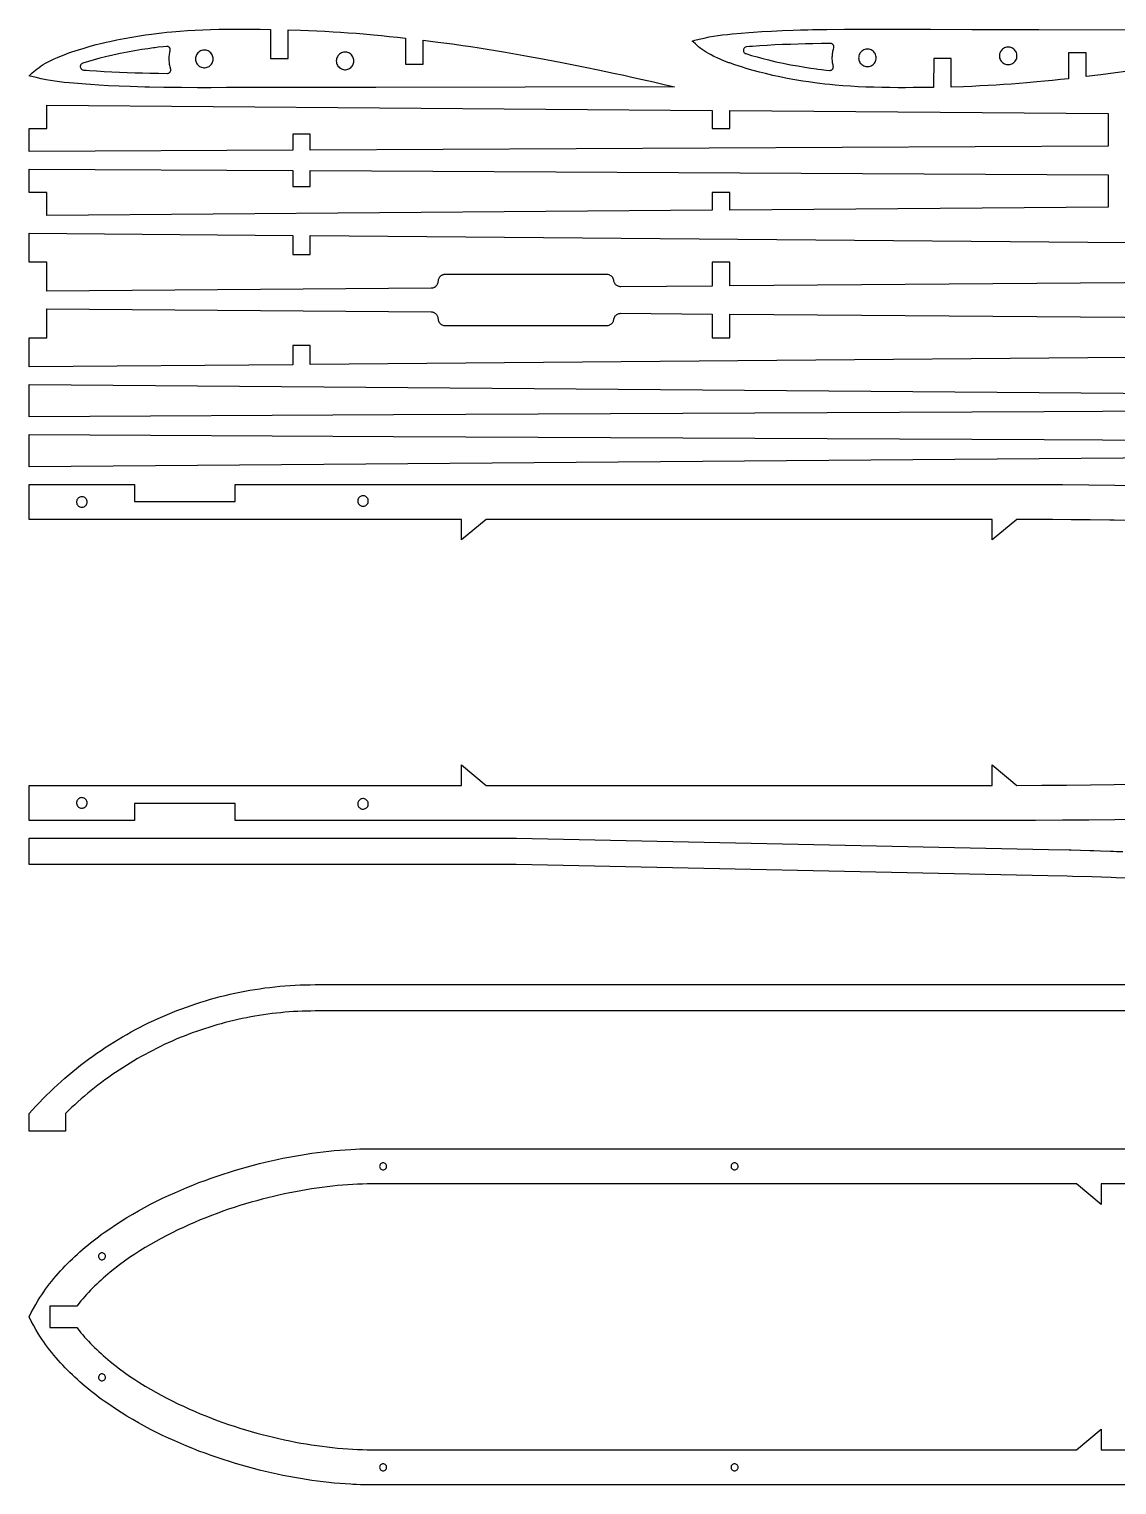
# Model space of a CAD drawing. Header units: millimetres. Extents: x 20 to 588, y 20 to 434.
# Drawn here: x 20 to 329.5, y 20 to 434.3 of the extents above; entities that cross this region are included whole.
import ezdxf

# ---------------------------------------------------------------- set-up
doc = ezdxf.new("R2010")
doc.units = ezdxf.units.MM
doc.layers.add('CUT', color=7, linetype='Continuous')

msp = doc.modelspace()

# ---------------------------------------------------------------- linework, layer by layer
at = {"layer": 'CUT'}
for points in [[(197.63793, 419.265), (200.69369, 418.55814), (203.66319, 417.86003), (118.61694, 417.70749), (99.52272, 417.67812), (87.84481, 417.6569), (83.31597, 417.64585), (76.20224, 417.62545), (71.83321, 417.61503), (67.93693, 417.61365), (63.33598, 417.6341), (58.29528, 417.68721), (54.26081, 417.75792), (52.91429, 417.78868), (50.82725, 417.84411), (48.73247, 417.90981), (45.57434, 418.0304), (42.60661, 418.16975), (39.85034, 418.32544), (37.42264, 418.48554), (36.10528, 418.58213), (33.90327, 418.75891), (31.38076, 418.98222), (30.00309, 419.11517), (28.65382, 419.26271), (27.33338, 419.43107), (26.0422, 419.62651), (24.82349, 419.85083), (23.3916, 420.14838), (21.96293, 420.47189), (20.7539, 420.77413), (20.25074, 420.9191), (20, 421.00137), (20.27003, 421.25697), (20.90713, 421.83552), (21.37937, 422.24812), (21.83247, 422.63067), (22.31397, 423.01372), (22.84149, 423.40421), (23.43261, 423.80912), (24.0069, 424.17443), (24.652, 424.55621), (25.37617, 424.95422), (26.18772, 425.36825), (27.09492, 425.79809), (28.10608, 426.24352), (29.22946, 426.70431), (30.47336, 427.18025), (30.67247, 427.25356), (31.34599, 427.49667), (32.17509, 427.78609), (33.06903, 428.08677), (34.01147, 428.39185), (35.66575, 428.89845), (37.38868, 429.39235), (39.12327, 429.85943), (40.81252, 430.28557), (41.91079, 430.54729), (42.94548, 430.7838), (44.93698, 431.21291), (47.01685, 431.62605), (49.18341, 432.02039), (51.43498, 432.39306), (53.12635, 432.64912), (54.8609, 432.89119), (55.56422, 432.98341), (56.27415, 433.07284), (57.71548, 433.24311), (59.17631, 433.40033), (60.63454, 433.54214), (62.85064, 433.72938), (65.03471, 433.88228), (67.21763, 434.00587), (69.39065, 434.10193), (71.6406, 434.17622), (73.9347, 434.22901), (76.25958, 434.26254), (78.60188, 434.27903), (80.69162, 434.28151), (82.85741, 434.27443), (85.77092, 434.25234), (88.70362, 434.21496), (88.71049, 425.9474), (93.71049, 425.95155), (93.70371, 434.10866), (97.17052, 433.99906), (99.53219, 433.90622), (101.87409, 433.79929), (104.18644, 433.67895), (106.46771, 433.54544), (108.61094, 433.40668), (110.80799, 433.25159), (113.0138, 433.08358), (115.18333, 432.90605), (118.02788, 432.65474), (120.22161, 432.44723), (122.47455, 432.22232), (124.77361, 431.98129), (127.1057, 431.7254), (127.11183, 424.34717), (132.11183, 424.35133), (132.10619, 431.1391), (136.25631, 430.61397), (140.44803, 430.04909), (143.40986, 429.62802), (145.68319, 429.29256), (148.01232, 428.93834), (150.35102, 428.57254), (152.65304, 428.20234), (155.57366, 427.71804), (158.64273, 427.19246), (161.83273, 426.6286), (164.98882, 426.05406), (169.11112, 425.2793), (171.57793, 424.80312), (174.90596, 424.14637), (178.19165, 423.48276), (181.91694, 422.71264), (186.30019, 421.78375), (189.20463, 421.15478), (191.50538, 420.64859), (194.55535, 419.96651)], [(60.30959, 422.72901), (60.29658, 422.84504), (60.27067, 422.95893), (60.18293, 423.27447), (60.10557, 423.59271), (60.03868, 423.91332), (59.98232, 424.23594), (59.93655, 424.56024), (59.90143, 424.88586), (59.87699, 425.21246), (59.86325, 425.53969), (59.86024, 425.86718), (59.86796, 426.1946), (59.88639, 426.5216), (59.91552, 426.84781), (59.95532, 427.17289), (60.00575, 427.4965), (60.06674, 427.81828), (60.13838, 428.13786), (60.15922, 428.25545), (60.1659, 428.37469), (60.15832, 428.49387), (60.1366, 428.6113), (60.10103, 428.72531), (60.05214, 428.83427), (59.99062, 428.93662), (59.91733, 429.03092), (59.83334, 429.11581), (59.73982, 429.19009), (59.63812, 429.2527), (59.52969, 429.30275), (59.41607, 429.33951), (59.29887, 429.36248), (59.17978, 429.37132), (59.06041, 429.36655), (58.16423, 429.26836), (56.76395, 429.10294), (55.73429, 428.97192), (55.39093, 428.92646), (53.73435, 428.69547), (52.05676, 428.44168), (50.0131, 428.10435), (47.94992, 427.73137), (45.88095, 427.32326), (43.81995, 426.88056), (41.75837, 426.39901), (40.10357, 425.98272), (38.46639, 425.54283), (36.85073, 425.07919), (35.26066, 424.59107), (35.1018, 424.52517), (34.95658, 424.43302), (34.8293, 424.31734), (34.72374, 424.18156), (34.64301, 424.02969), (34.5895, 423.86624), (34.56479, 423.69603), (34.56963, 423.52411), (34.60386, 423.35556), (34.66647, 423.19538), (34.75561, 423.04829), (34.86863, 422.91865), (35.00221, 422.81031), (35.15237, 422.72646), (35.31469, 422.66959), (35.48435, 422.64143), (36.27286, 422.58057), (37.14703, 422.51555), (39.2107, 422.37492), (41.3437, 422.24763), (43.52397, 422.13356), (45.72948, 422.03256), (47.93817, 421.94451), (50.128, 421.86927), (52.27693, 421.80669), (54.36292, 421.75665), (56.81237, 421.71042), (59.29987, 421.67526), (59.41649, 421.68083), (59.53168, 421.69996), (59.64385, 421.73237), (59.75148, 421.77762), (59.8531, 421.83511), (59.94734, 421.90405), (60.0329, 421.9835), (60.10863, 422.07237), (60.17348, 422.16946), (60.22658, 422.27345), (60.26721, 422.38291), (60.29481, 422.49636), (60.309, 422.61225)], [(72.35998, 425.79532), (72.34027, 426.10866), (72.28144, 426.41705), (72.18443, 426.71564), (72.05075, 426.99971), (71.88253, 427.26479), (71.68241, 427.50669), (71.45354, 427.72161), (71.19955, 427.90614), (70.92443, 428.05739), (70.63253, 428.17297), (70.32844, 428.25104), (70.01696, 428.29039), (69.70301, 428.29039), (69.39153, 428.25104), (69.08744, 428.17297), (68.79554, 428.05739), (68.52042, 427.90614), (68.26642, 427.72161), (68.03756, 427.50669), (67.83744, 427.26479), (67.66922, 426.99971), (67.53554, 426.71564), (67.43853, 426.41705), (67.3797, 426.10866), (67.35998, 425.79532), (67.3797, 425.48199), (67.43853, 425.1736), (67.53554, 424.87501), (67.66922, 424.59094), (67.83744, 424.32586), (68.03756, 424.08396), (68.26642, 423.86904), (68.52042, 423.6845), (68.79554, 423.53326), (69.08744, 423.41768), (69.39153, 423.33961), (69.70301, 423.30026), (70.01696, 423.30026), (70.32844, 423.33961), (70.63253, 423.41768), (70.92443, 423.53326), (71.19955, 423.6845), (71.45354, 423.86904), (71.68241, 424.08396), (71.88253, 424.32586), (72.05075, 424.59094), (72.18443, 424.87501), (72.28144, 425.1736), (72.34027, 425.48199)], [(112.40601, 425.23332), (112.3863, 425.54666), (112.32747, 425.85505), (112.23045, 426.15364), (112.09678, 426.43771), (111.92855, 426.70279), (111.72843, 426.94469), (111.49957, 427.15961), (111.24558, 427.34414), (110.97046, 427.49539), (110.67855, 427.61097), (110.37446, 427.68904), (110.06299, 427.72839), (109.74903, 427.72839), (109.43756, 427.68904), (109.13347, 427.61097), (108.84156, 427.49539), (108.56644, 427.34414), (108.31245, 427.15961), (108.08359, 426.94469), (107.88347, 426.70279), (107.71524, 426.43771), (107.58157, 426.15364), (107.48455, 425.85505), (107.42572, 425.54666), (107.40601, 425.23332), (107.42572, 424.91999), (107.48455, 424.6116), (107.58157, 424.31301), (107.71524, 424.02894), (107.88347, 423.76386), (108.08359, 423.52196), (108.31245, 423.30704), (108.56644, 423.1225), (108.84156, 422.97126), (109.13347, 422.85568), (109.43756, 422.77761), (109.74903, 422.73826), (110.06299, 422.73826), (110.37446, 422.77761), (110.67855, 422.85568), (110.97046, 422.97126), (111.24558, 423.1225), (111.49957, 423.30704), (111.72843, 423.52196), (111.92855, 423.76386), (112.09678, 424.02894), (112.23045, 424.31301), (112.32747, 424.6116), (112.3863, 424.91999)], [(248.97219, 429.28291), (248.958, 429.3988), (248.9304, 429.51225), (248.88977, 429.62172), (248.83667, 429.7257), (248.77182, 429.82279), (248.69609, 429.91167), (248.61053, 429.99111), (248.51629, 430.06005), (248.41467, 430.11754), (248.30704, 430.1628), (248.19487, 430.19521), (248.07968, 430.21433), (247.96306, 430.2199), (245.47556, 430.18475), (243.02611, 430.13852), (240.94012, 430.08847), (238.79119, 430.0259), (236.60136, 429.95065), (234.39267, 429.8626), (232.18716, 429.76161), (230.00689, 429.64754), (227.87389, 429.52025), (225.81022, 429.37961), (224.93605, 429.31459), (224.14754, 429.25374), (223.97788, 429.22557), (223.81556, 429.1687), (223.6654, 429.08485), (223.53182, 428.97651), (223.4188, 428.84688), (223.32966, 428.69979), (223.26705, 428.5396), (223.23282, 428.37105), (223.22798, 428.19913), (223.25269, 428.02892), (223.3062, 427.86547), (223.38693, 427.7136), (223.49249, 427.57782), (223.61977, 427.46215), (223.76499, 427.36999), (223.92385, 427.30409), (225.51392, 426.81597), (227.12958, 426.35233), (228.76676, 425.91245), (230.42156, 425.49616), (232.48314, 425.0146), (234.54414, 424.5719), (236.61311, 424.16379), (238.67629, 423.79081), (240.71995, 423.45348), (242.39754, 423.19969), (244.05412, 422.9687), (244.39748, 422.92324), (245.42714, 422.79222), (246.82742, 422.6268), (247.7236, 422.52861), (247.84297, 422.52384), (247.96206, 422.53268), (248.07926, 422.55565), (248.19288, 422.59242), (248.30131, 422.64246), (248.40301, 422.70507), (248.49653, 422.77935), (248.58052, 422.86424), (248.65381, 422.95854), (248.71533, 423.06089), (248.76422, 423.16985), (248.79979, 423.28386), (248.82151, 423.40129), (248.82909, 423.52047), (248.82241, 423.63971), (248.80157, 423.7573), (248.72993, 424.07688), (248.66894, 424.39866), (248.61851, 424.72227), (248.57871, 425.04735), (248.54958, 425.37357), (248.53115, 425.70056), (248.52343, 426.02798), (248.52644, 426.35548), (248.54018, 426.6827), (248.56462, 427.0093), (248.59974, 427.33492), (248.64551, 427.65922), (248.70187, 427.98184), (248.76876, 428.30245), (248.84612, 428.62069), (248.93386, 428.93623), (248.95977, 429.05012), (248.97278, 429.16615)], [(261.02317, 426.09984), (261.00346, 426.41317), (260.94463, 426.72156), (260.84762, 427.02015), (260.71394, 427.30422), (260.54572, 427.5693), (260.3456, 427.81121), (260.11673, 428.02612), (259.86274, 428.21066), (259.58762, 428.36191), (259.29572, 428.47748), (258.99163, 428.55556), (258.68015, 428.59491), (258.3662, 428.59491), (258.05472, 428.55556), (257.75063, 428.47748), (257.45873, 428.36191), (257.18361, 428.21066), (256.92961, 428.02612), (256.70075, 427.81121), (256.50063, 427.5693), (256.33241, 427.30422), (256.19873, 427.02015), (256.10172, 426.72156), (256.04289, 426.41317), (256.02317, 426.09984), (256.04289, 425.78651), (256.10172, 425.47811), (256.19873, 425.17953), (256.33241, 424.89545), (256.50063, 424.63038), (256.70075, 424.38847), (256.92961, 424.17356), (257.18361, 423.98902), (257.45873, 423.83777), (257.75063, 423.7222), (258.05472, 423.64412), (258.3662, 423.60477), (258.68015, 423.60477), (258.99163, 423.64412), (259.29572, 423.7222), (259.58762, 423.83777), (259.86274, 423.98902), (260.11673, 424.17356), (260.3456, 424.38847), (260.54572, 424.63038), (260.71394, 424.89545), (260.84762, 425.17953), (260.94463, 425.47811), (261.00346, 425.78651)], [(301.0692, 426.66184), (301.04949, 426.97517), (300.99066, 427.28356), (300.89364, 427.58215), (300.75997, 427.86622), (300.59174, 428.1313), (300.39162, 428.37321), (300.16276, 428.58812), (299.90877, 428.77266), (299.63365, 428.92391), (299.34174, 429.03948), (299.03765, 429.11756), (298.72618, 429.15691), (298.41222, 429.15691), (298.10075, 429.11756), (297.79666, 429.03948), (297.50475, 428.92391), (297.22963, 428.77266), (296.97564, 428.58812), (296.74678, 428.37321), (296.54666, 428.1313), (296.37843, 427.86622), (296.24476, 427.58215), (296.14774, 427.28356), (296.08891, 426.97517), (296.0692, 426.66184), (296.08891, 426.34851), (296.14774, 426.04011), (296.24476, 425.74153), (296.37843, 425.45745), (296.54666, 425.19238), (296.74678, 424.95047), (296.97564, 424.73556), (297.22963, 424.55102), (297.50475, 424.39977), (297.79666, 424.2842), (298.10075, 424.20612), (298.41222, 424.16677), (298.72618, 424.16677), (299.03765, 424.20612), (299.34174, 424.2842), (299.63365, 424.39977), (299.90877, 424.55102), (300.16276, 424.73556), (300.39162, 424.95047), (300.59174, 425.19238), (300.75997, 425.45745), (300.89364, 425.74153), (300.99066, 426.04011), (301.04949, 426.34851)], [(100, 399.83844), (100, 404.3407), (95, 404.3407), (95, 399.81247), (20, 399.41874), (20, 406.036), (25, 406.036), (25, 412.61365), (214.35, 411.12013), (214.35, 406.036), (219.35, 406.036), (219.35, 411.08069), (326.99998, 410.23158), (326.99998, 401.0182)], [(326.99998, 392.81928), (326.99998, 383.6059), (219.35, 382.7568), (219.35, 387.80149), (214.35, 387.80149), (214.35, 382.71736), (25, 381.22383), (25, 387.80149), (20, 387.80149), (20, 394.41874), (95, 394.02501), (95, 389.49678), (100, 389.49678), (100, 393.99905)], [(463.00002, 329.6493), (463.00002, 326.17124), (391.89112, 325.82603), (308.85438, 325.41218), (123.62955, 324.46873), (20, 323.93015), (20, 333.14353)], [(20, 309.71677), (20, 318.93015), (123.62955, 318.39157), (308.85438, 317.44812), (391.89112, 317.03427), (463.00002, 316.68906), (463.00002, 313.211)], [(36.5, 299.71677), (36.48058, 299.95739), (36.4228, 300.19177), (36.32818, 300.41385), (36.19916, 300.61788), (36.03909, 300.79857), (35.8521, 300.95124), (35.64304, 301.07194), (35.41733, 301.15755), (35.18081, 301.20583), (34.9396, 301.21555), (34.69996, 301.18645), (34.46809, 301.11929), (34.25, 301.01581), (34.05133, 300.87868), (33.87723, 300.71145), (33.73221, 300.51847), (33.62003, 300.30472), (33.54359, 300.07574), (33.50486, 299.83747), (33.50486, 299.59607), (33.54359, 299.3578), (33.62003, 299.12882), (33.73221, 298.91507), (33.87723, 298.72208), (34.05133, 298.55486), (34.25, 298.41773), (34.46809, 298.31424), (34.69996, 298.24708), (34.9396, 298.21799), (35.18081, 298.22771), (35.41733, 298.27599), (35.64304, 298.36159), (35.8521, 298.48229), (36.03909, 298.63497), (36.19916, 298.81566), (36.32818, 299.01968), (36.4228, 299.24177), (36.48058, 299.47615)], [(116.49952, 299.99371), (116.4801, 300.23433), (116.42233, 300.46871), (116.3277, 300.6908), (116.19868, 300.89483), (116.03861, 301.07552), (115.85162, 301.22819), (115.64256, 301.34889), (115.41685, 301.43449), (115.18033, 301.48278), (114.93912, 301.4925), (114.69948, 301.4634), (114.46761, 301.39624), (114.24952, 301.29275), (114.05085, 301.15562), (113.87675, 300.9884), (113.73174, 300.79541), (113.61955, 300.58166), (113.54311, 300.35269), (113.50438, 300.11441), (113.50438, 299.87301), (113.54311, 299.63474), (113.61955, 299.40576), (113.73174, 299.19201), (113.87675, 298.99903), (114.05085, 298.8318), (114.24952, 298.69467), (114.46761, 298.59119), (114.69948, 298.52403), (114.93912, 298.49493), (115.18033, 298.50465), (115.41685, 298.55294), (115.64256, 298.63854), (115.85162, 298.75924), (116.03861, 298.91191), (116.19868, 299.0926), (116.3277, 299.29663), (116.42233, 299.51871), (116.4801, 299.7531)], [(36.5, 214.07232), (36.48058, 214.31294), (36.4228, 214.54732), (36.32818, 214.7694), (36.19916, 214.97343), (36.03909, 215.15412), (35.8521, 215.3068), (35.64304, 215.4275), (35.41733, 215.5131), (35.18081, 215.56138), (34.9396, 215.5711), (34.69996, 215.54201), (34.46809, 215.47484), (34.25, 215.37136), (34.05133, 215.23423), (33.87723, 215.067), (33.73221, 214.87402), (33.62003, 214.66027), (33.54359, 214.43129), (33.50486, 214.19302), (33.50486, 213.95162), (33.54359, 213.71335), (33.62003, 213.48437), (33.73221, 213.27062), (33.87723, 213.07764), (34.05133, 212.91041), (34.25, 212.77328), (34.46809, 212.6698), (34.69996, 212.60263), (34.9396, 212.57354), (35.18081, 212.58326), (35.41733, 212.63154), (35.64304, 212.71714), (35.8521, 212.83784), (36.03909, 212.99052), (36.19916, 213.17121), (36.32818, 213.37524), (36.4228, 213.59732), (36.48058, 213.8317)], [(116.49952, 213.79538), (116.4801, 214.03599), (116.42233, 214.27038), (116.3277, 214.49246), (116.19868, 214.69649), (116.03861, 214.87718), (115.85162, 215.02985), (115.64256, 215.15055), (115.41685, 215.23615), (115.18033, 215.28444), (114.93912, 215.29416), (114.69948, 215.26506), (114.46761, 215.1979), (114.24952, 215.09441), (114.05085, 214.95728), (113.87675, 214.79006), (113.73174, 214.59708), (113.61955, 214.38333), (113.54311, 214.15435), (113.50438, 213.91608), (113.50438, 213.67468), (113.54311, 213.4364), (113.61955, 213.20743), (113.73174, 212.99368), (113.87675, 212.80069), (114.05085, 212.63347), (114.24952, 212.49634), (114.46761, 212.39285), (114.69948, 212.32569), (114.93912, 212.29659), (115.18033, 212.30631), (115.41685, 212.3546), (115.64256, 212.4402), (115.85162, 212.5609), (116.03861, 212.71357), (116.19868, 212.89426), (116.3277, 213.09829), (116.42233, 213.32037), (116.4801, 213.55476)], [(121.72413, 110.64445), (121.70492, 110.83954), (121.64801, 111.02713), (121.5556, 111.20002), (121.43124, 111.35156), (121.2797, 111.47592), (121.10681, 111.56833), (120.91922, 111.62523), (120.72413, 111.64445), (120.52904, 111.62523), (120.34145, 111.56833), (120.16856, 111.47592), (120.01702, 111.35156), (119.89266, 111.20002), (119.80025, 111.02713), (119.74334, 110.83954), (119.72413, 110.64445), (119.74334, 110.44936), (119.80025, 110.26177), (119.89266, 110.08888), (120.01702, 109.93734), (120.16856, 109.81298), (120.34145, 109.72057), (120.52904, 109.66366), (120.72413, 109.64445), (120.91922, 109.66366), (121.10681, 109.72057), (121.2797, 109.81298), (121.43124, 109.93734), (121.5556, 110.08888), (121.64801, 110.26177), (121.70492, 110.44936)], [(221.72413, 110.64445), (221.70492, 110.83954), (221.64801, 111.02713), (221.5556, 111.20002), (221.43124, 111.35156), (221.2797, 111.47592), (221.10681, 111.56833), (220.91922, 111.62523), (220.72413, 111.64445), (220.52904, 111.62523), (220.34145, 111.56833), (220.16856, 111.47592), (220.01702, 111.35156), (219.89266, 111.20002), (219.80025, 111.02713), (219.74334, 110.83954), (219.72413, 110.64445), (219.74334, 110.44936), (219.80025, 110.26177), (219.89266, 110.08888), (220.01702, 109.93734), (220.16856, 109.81298), (220.34145, 109.72057), (220.52904, 109.66366), (220.72413, 109.64445), (220.91922, 109.66366), (221.10681, 109.72057), (221.2797, 109.81298), (221.43124, 109.93734), (221.5556, 110.08888), (221.64801, 110.26177), (221.70492, 110.44936)], [(41.72413, 85.05873), (41.70492, 85.25382), (41.64801, 85.44141), (41.5556, 85.6143), (41.43124, 85.76583), (41.2797, 85.8902), (41.10681, 85.98261), (40.91922, 86.03951), (40.72413, 86.05873), (40.52904, 86.03951), (40.34145, 85.98261), (40.16856, 85.8902), (40.01702, 85.76583), (39.89266, 85.6143), (39.80025, 85.44141), (39.74334, 85.25382), (39.72413, 85.05873), (39.74334, 84.86364), (39.80025, 84.67604), (39.89266, 84.50316), (40.01702, 84.35162), (40.16856, 84.22726), (40.34145, 84.13485), (40.52904, 84.07794), (40.72413, 84.05873), (40.91922, 84.07794), (41.10681, 84.13485), (41.2797, 84.22726), (41.43124, 84.35162), (41.5556, 84.50316), (41.64801, 84.67604), (41.70492, 84.86364)], [(41.72413, 50.58572), (41.70492, 50.78081), (41.64801, 50.96841), (41.5556, 51.14129), (41.43124, 51.29283), (41.2797, 51.41719), (41.10681, 51.5096), (40.91922, 51.56651), (40.72413, 51.58572), (40.52904, 51.56651), (40.34145, 51.5096), (40.16856, 51.41719), (40.01702, 51.29283), (39.89266, 51.14129), (39.80025, 50.96841), (39.74334, 50.78081), (39.72413, 50.58572), (39.74334, 50.39063), (39.80025, 50.20304), (39.89266, 50.03015), (40.01702, 49.87862), (40.16856, 49.75425), (40.34145, 49.66184), (40.52904, 49.60494), (40.72413, 49.58572), (40.91922, 49.60494), (41.10681, 49.66184), (41.2797, 49.75425), (41.43124, 49.87862), (41.5556, 50.03015), (41.64801, 50.20304), (41.70492, 50.39063)], [(121.72413, 25), (121.70492, 25.19509), (121.64801, 25.38268), (121.5556, 25.55557), (121.43124, 25.70711), (121.2797, 25.83147), (121.10681, 25.92388), (120.91922, 25.98079), (120.72413, 26), (120.52904, 25.98079), (120.34145, 25.92388), (120.16856, 25.83147), (120.01702, 25.70711), (119.89266, 25.55557), (119.80025, 25.38268), (119.74334, 25.19509), (119.72413, 25), (119.74334, 24.80491), (119.80025, 24.61732), (119.89266, 24.44443), (120.01702, 24.29289), (120.16856, 24.16853), (120.34145, 24.07612), (120.52904, 24.01921), (120.72413, 24), (120.91922, 24.01921), (121.10681, 24.07612), (121.2797, 24.16853), (121.43124, 24.29289), (121.5556, 24.44443), (121.64801, 24.61732), (121.70492, 24.80491)], [(221.72413, 25), (221.70492, 25.19509), (221.64801, 25.38268), (221.5556, 25.55557), (221.43124, 25.70711), (221.2797, 25.83147), (221.10681, 25.92388), (220.91922, 25.98079), (220.72413, 26), (220.52904, 25.98079), (220.34145, 25.92388), (220.16856, 25.83147), (220.01702, 25.70711), (219.89266, 25.55557), (219.80025, 25.38268), (219.74334, 25.19509), (219.72413, 25), (219.74334, 24.80491), (219.80025, 24.61732), (219.89266, 24.44443), (220.01702, 24.29289), (220.16856, 24.16853), (220.34145, 24.07612), (220.52904, 24.01921), (220.72413, 24), (220.91922, 24.01921), (221.10681, 24.07612), (221.2797, 24.16853), (221.43124, 24.29289), (221.5556, 24.44443), (221.64801, 24.61732), (221.70492, 24.80491)]]:
    msp.add_lwpolyline(points, close=True, dxfattribs=at)
for points in [[(332.07305, 422.26714), (329.11122, 421.84608), (324.9195, 421.28119), (320.76938, 420.75606), (320.77502, 427.54384), (315.77502, 427.54799), (315.76889, 420.16976), (313.4368, 419.91387), (311.13774, 419.67284), (308.8848, 419.44793), (306.69107, 419.24042), (303.84652, 418.98911), (301.67699, 418.81158), (299.47118, 418.64357), (297.27413, 418.48848), (295.1309, 418.34972), (292.84963, 418.21622), (290.53728, 418.09587), (288.19538, 417.98894), (285.83371, 417.8961), (282.3669, 417.78651), (282.37368, 425.94362), (277.37368, 425.94777), (277.36681, 417.6802), (274.43411, 417.64282), (271.5206, 417.62073), (269.35481, 417.61365), (267.26507, 417.61613), (264.92277, 417.63262), (262.59789, 417.66615), (260.30379, 417.71895), (258.05384, 417.79323), (255.88082, 417.88929), (253.6979, 418.01288), (251.51383, 418.16578), (249.29773, 418.35303), (247.8395, 418.49483), (246.37867, 418.65206), (244.93734, 418.82233), (244.22741, 418.91175), (243.52409, 419.00397), (241.78954, 419.24605), (240.09817, 419.5021), (237.8466, 419.87478), (235.68004, 420.26911), (233.60017, 420.68225), (231.60867, 421.11136), (230.57398, 421.34787), (229.47571, 421.6096), (227.78646, 422.03573), (226.05187, 422.50281), (224.32894, 422.99671), (222.67466, 423.50332), (221.73222, 423.8084), (220.83828, 424.10907), (220.00918, 424.3985), (219.33566, 424.6416), (219.13655, 424.71491), (217.89265, 425.19085), (216.76927, 425.65164), (215.75811, 426.09707), (214.85091, 426.52691), (214.03936, 426.94094), (213.31519, 427.33896), (212.67009, 427.72073), (212.0958, 428.08604), (211.50468, 428.49095), (210.97716, 428.88145), (210.49566, 429.26449), (210.04256, 429.64705), (209.57032, 430.05964), (208.93322, 430.6382), (208.66319, 430.89379), (208.91393, 430.97607), (209.41709, 431.12104), (210.62612, 431.42327), (212.05479, 431.74679), (213.48668, 432.04433), (214.70539, 432.26865), (215.99657, 432.46409), (217.31701, 432.63246), (218.66628, 432.78), (220.04395, 432.91294), (222.56646, 433.13625), (224.76847, 433.31304), (226.08583, 433.40962), (228.51353, 433.56972), (231.2698, 433.72542), (234.23753, 433.86477), (237.39566, 433.98535), (239.49044, 434.05106), (241.57748, 434.10649), (242.924, 434.13725), (246.95847, 434.20795), (251.99917, 434.26106), (256.60012, 434.28151), (260.4964, 434.28013), (264.86543, 434.26971), (271.97916, 434.24931), (276.508, 434.23826), (288.18591, 434.21705), (307.28013, 434.18767), (392.32638, 434.03514)], [(381.52224, 362.48377), (219.35, 361.20872), (219.35, 367.93393), (214.35, 367.93393), (214.35, 361.1695), (188.36977, 360.96576), (188.16317, 360.97534), (187.95881, 361.0067), (187.75867, 361.05895), (187.56477, 361.13116), (187.3791, 361.22243), (187.20366, 361.33185), (187.04046, 361.45849), (186.89149, 361.60146), (186.79024, 361.71876), (186.69851, 361.84383), (186.61673, 361.9758), (186.54527, 362.11377), (186.48455, 362.25684), (186.43496, 362.40414), (186.3969, 362.55476), (186.34483, 362.86007), (186.30708, 363.0099), (186.25792, 363.15645), (186.19774, 363.29884), (186.12693, 363.43619), (186.04588, 363.56763), (185.95499, 363.69228), (185.85465, 363.80927), (185.70701, 363.95201), (185.54522, 364.07867), (185.37126, 364.18834), (185.18707, 364.2801), (184.99464, 364.35305), (184.79592, 364.40628), (184.59288, 364.43888), (184.38747, 364.44995), (138.35302, 364.44995), (138.18735, 364.44289), (138.02275, 364.42195), (137.86035, 364.38751), (137.70129, 364.33993), (137.5467, 364.27958), (137.39771, 364.20684), (137.25547, 364.12208), (137.12111, 364.02566), (136.95592, 363.87987), (136.80801, 363.71638), (136.67863, 363.53756), (136.56903, 363.34577), (136.48047, 363.14337), (136.4142, 362.93271), (136.37147, 362.71617), (136.33579, 362.27714), (136.29348, 362.06165), (136.22786, 361.85197), (136.14015, 361.65041), (136.03158, 361.45931), (135.90338, 361.28101), (135.75679, 361.11782), (135.59304, 360.97208), (135.4598, 360.87552), (135.31871, 360.79046), (135.17088, 360.71727), (135.01744, 360.65631), (134.85949, 360.60797), (134.69816, 360.5726), (134.53454, 360.5506), (134.36977, 360.54232), (25, 359.68368), (25, 367.93393), (20, 367.93393), (20, 376.22383), (95, 375.57971), (95, 370.15268), (100, 370.15268), (100, 375.53677), (454, 372.49581)], [(454, 341.87155), (100, 338.83059), (100, 344.21468), (95, 344.21468), (95, 338.78765), (20, 338.14353), (20, 346.43343), (25, 346.43343), (25, 354.68368), (134.36977, 353.82504), (134.53454, 353.81676), (134.69816, 353.79476), (134.85949, 353.75939), (135.01744, 353.71105), (135.17088, 353.65009), (135.31871, 353.5769), (135.4598, 353.49184), (135.59304, 353.39528), (135.75679, 353.24954), (135.90338, 353.08635), (136.03158, 352.90805), (136.14015, 352.71695), (136.22786, 352.5154), (136.29348, 352.30571), (136.33579, 352.09022), (136.37147, 351.65119), (136.4142, 351.43465), (136.48047, 351.22399), (136.56903, 351.02159), (136.67863, 350.8298), (136.80801, 350.65098), (136.95592, 350.48749), (137.12111, 350.3417), (137.25547, 350.24528), (137.39771, 350.16052), (137.5467, 350.08778), (137.70129, 350.02743), (137.86035, 349.97985), (138.02275, 349.94541), (138.18735, 349.92447), (138.35302, 349.91741), (184.38747, 349.91741), (184.59288, 349.92848), (184.79592, 349.96108), (184.99464, 350.01431), (185.18707, 350.08726), (185.37126, 350.17902), (185.54522, 350.28869), (185.70701, 350.41535), (185.85465, 350.55809), (185.95499, 350.67508), (186.04588, 350.79973), (186.12693, 350.93117), (186.19774, 351.06852), (186.25792, 351.21091), (186.30708, 351.35746), (186.34483, 351.50729), (186.3969, 351.8126), (186.43496, 351.96323), (186.48455, 352.11052), (186.54527, 352.25359), (186.61673, 352.39156), (186.69851, 352.52353), (186.79024, 352.6486), (186.89149, 352.76591), (187.04046, 352.90887), (187.20366, 353.03551), (187.3791, 353.14493), (187.56477, 353.2362), (187.75867, 353.30841), (187.95881, 353.36066), (188.16317, 353.39202), (188.36977, 353.4016), (214.35, 353.19786), (214.35, 346.43343), (219.35, 346.43343), (219.35, 353.15864), (381.52224, 351.88359)], [(335.91614, 294.39183), (328.72444, 294.5138), (327.48453, 294.53153), (321.88833, 294.60025), (316.50619, 294.64996), (311.21174, 294.68451), (306.07714, 294.70562), (301, 294.71556), (294, 288.89524), (294, 294.71677), (150, 294.71677), (143, 288.89454), (143, 294.71677), (20, 294.71677), (20, 304.71677), (50, 304.71677), (50, 299.89458), (78.60753, 299.89458), (78.60753, 304.71677), (298.44237, 304.71677), (306.30293, 304.70498), (313.98376, 304.66834), (321.50111, 304.6049), (328.87121, 304.51272), (336.10925, 304.38996)], [(336.10925, 209.39913), (328.87121, 209.27637), (321.50111, 209.18419), (313.98376, 209.12075), (306.30293, 209.08411), (298.44237, 209.07232), (78.60753, 209.07232), (78.60753, 213.89454), (50, 213.89454), (50, 209.07232), (20, 209.07232), (20, 219.07232), (143, 219.07232), (143, 224.89454), (150, 219.07232), (294, 219.07232), (294, 224.89524), (301, 219.07353), (308.14619, 219.09058), (315.14061, 219.12891), (321.99582, 219.18999), (328.72444, 219.27529), (335.91614, 219.39726)], [(334.9971, 192.58532), (329.33001, 192.78969), (327.91641, 192.83796), (322.42079, 193.01235), (316.82794, 193.16729), (315.37276, 193.20461), (309.8362, 193.33455), (158.56974, 196.57232), (20, 196.57232), (20, 204.07232), (158.65, 204.07232), (309.9967, 200.83284), (315.88359, 200.69539), (316.45293, 200.68088), (321.7699, 200.53507), (322.90845, 200.50141), (324.80726, 200.44053), (327.65554, 200.35187), (328.56376, 200.32007), (329.36316, 200.29444), (331.15337, 200.22939)], [(549.07045, 154.85837), (101.41687, 154.85837), (100.18484, 154.85087), (98.953, 154.82836), (97.72152, 154.79084), (96.49058, 154.73832), (95.26038, 154.67081), (94.0311, 154.58832), (92.80291, 154.49086), (91.576, 154.37844), (90.35054, 154.25109), (89.12674, 154.10881), (87.90475, 153.95164), (86.68477, 153.77959), (85.46698, 153.5927), (84.25155, 153.39098), (83.03868, 153.17447), (81.82852, 152.9432), (80.62128, 152.6972), (79.41712, 152.43652), (78.21623, 152.16118), (77.01878, 151.87124), (75.82496, 151.56673), (74.63493, 151.2477), (73.44887, 150.91419), (72.26697, 150.56627), (71.08939, 150.20396), (69.91632, 149.82734), (68.74792, 149.43646), (67.58436, 149.03137), (66.42583, 148.61214), (65.2725, 148.17883), (64.12452, 147.73149), (62.98208, 147.27021), (61.84535, 146.79504), (60.71449, 146.30606), (59.58967, 145.80334), (58.47106, 145.28695), (57.35882, 144.75697), (56.25312, 144.21348), (55.15412, 143.65657), (54.06199, 143.0863), (52.97689, 142.50278), (51.89898, 141.90608), (50.82841, 141.29629), (49.76536, 140.6735), (48.70997, 140.03781), (47.6624, 139.38931), (46.62281, 138.7281), (45.59135, 138.05427), (44.56818, 137.36792), (43.55345, 136.66916), (42.5473, 135.95809), (41.54989, 135.23482), (40.56137, 134.49945), (39.58187, 133.75209), (38.61156, 132.99286), (37.65057, 132.22186), (36.69904, 131.43921), (35.75711, 130.64502), (34.82493, 129.83942), (33.90263, 129.02253), (32.99036, 128.19445), (32.08824, 127.35533), (31.19641, 126.50528), (30.315, 125.64443), (30.315, 120.64445), (20, 120.64445), (20, 125.64443), (20.9592, 126.71593), (21.9325, 127.77465), (22.91972, 128.82039), (23.92071, 129.85297), (24.93528, 130.8722), (25.96325, 131.87792), (27.00444, 132.86994), (28.05868, 133.84809), (29.12577, 134.81219), (30.20554, 135.76209), (31.29778, 136.69761), (32.40231, 137.61858), (33.51894, 138.52486), (34.64746, 139.41627), (35.78769, 140.29267), (36.93942, 141.15389), (38.10245, 141.99979), (39.27658, 142.83022), (40.46159, 143.64504), (41.65729, 144.4441), (42.86347, 145.22725), (44.0799, 145.99437), (45.30638, 146.74532), (46.5427, 147.47997), (47.78864, 148.19819), (49.04397, 148.89985), (50.30848, 149.58483), (51.58195, 150.25301), (52.86415, 150.90428), (54.15486, 151.53851), (55.45386, 152.1556), (56.76091, 152.75544), (58.07578, 153.33793), (59.39826, 153.90296), (60.72809, 154.45043), (62.06506, 154.98025), (63.40892, 155.49232), (64.75945, 155.98656), (66.1164, 156.46287), (67.47953, 156.92118), (68.84862, 157.36141), (70.22341, 157.78347), (71.60367, 158.1873), (72.98915, 158.57281), (74.37962, 158.93996), (75.77482, 159.28866), (77.17452, 159.61887), (78.57847, 159.93051), (79.98642, 160.22354), (81.39812, 160.49791), (82.81333, 160.75357), (84.23181, 160.99046), (85.65329, 161.20856), (87.07754, 161.40783), (88.5043, 161.58822), (89.93333, 161.7497), (91.36436, 161.89226), (92.79716, 162.01586), (94.23147, 162.12048), (95.66704, 162.2061), (97.10362, 162.27271), (98.54095, 162.3203), (99.97879, 162.34885), (101.41687, 162.35837), (549.07045, 162.35837)], [(495.60454, 20), (117.57838, 20), (116.50375, 20.00559), (115.41311, 20.02251), (114.30767, 20.05098), (113.19228, 20.09098), (112.06642, 20.14261), (111.51167, 20.17213), (109.96396, 20.26844), (108.40428, 20.3858), (106.83288, 20.52409), (105.24999, 20.68315), (103.65626, 20.86286), (102.05234, 21.06322), (100.43846, 21.28436), (98.81484, 21.52637), (97.18172, 21.78935), (95.53932, 22.07342), (93.88787, 22.37868), (92.22761, 22.70523), (90.55908, 23.05315), (88.88294, 23.4226), (87.19958, 23.81387), (85.50935, 24.22723), (83.81265, 24.66293), (82.10984, 25.12127), (80.4013, 25.60249), (78.68741, 26.10688), (76.96891, 26.63464), (75.24672, 27.18606), (73.52146, 27.76157), (71.79376, 28.3616), (70.06426, 28.98657), (68.33358, 29.63691), (66.60236, 30.31304), (64.87122, 31.01539), (63.14129, 31.74424), (61.41402, 32.49995), (59.6905, 33.28307), (57.97183, 34.09417), (56.25911, 34.93378), (54.55343, 35.80247), (52.85589, 36.70078), (51.16758, 37.62928), (49.49018, 38.58825), (47.82581, 39.57802), (46.17619, 40.5992), (44.54306, 41.6524), (42.92832, 42.73813), (41.33405, 43.85683), (40.54521, 44.42871), (39.76223, 45.00903), (38.98535, 45.59786), (38.21482, 46.19525), (37.45101, 46.8012), (36.69433, 47.41567), (35.94512, 48.03871), (35.2037, 48.67034), (34.47041, 49.31061), (33.74559, 49.95955), (33.02957, 50.61721), (32.32267, 51.28363), (31.62527, 51.9588), (30.93778, 52.64269), (30.26059, 53.33526), (29.59411, 54.03649), (28.93871, 54.74635), (28.2948, 55.4648), (27.66277, 56.19181), (27.04302, 56.92736), (26.43593, 57.67142), (25.84192, 58.42386), (25.26146, 59.18455), (24.69499, 59.9533), (24.14296, 60.72999), (23.60581, 61.51443), (23.084, 62.30649), (22.57797, 63.106), (21.88168, 64.26347), (21.21911, 65.43601), (20.59148, 66.6226), (20, 67.82222), (20.59148, 69.02185), (21.21911, 70.20844), (21.88168, 71.38098), (22.57797, 72.53845), (23.084, 73.33796), (23.60581, 74.13002), (24.14296, 74.91446), (24.69499, 75.69114), (25.26146, 76.4599), (25.84192, 77.22058), (26.43593, 77.97303), (27.04302, 78.71709), (27.66277, 79.45264), (28.2948, 80.17965), (28.93871, 80.8981), (29.59411, 81.60796), (30.26059, 82.30919), (30.93778, 83.00176), (31.62527, 83.68565), (32.32267, 84.36082), (33.02957, 85.02723), (33.74559, 85.6849), (34.47041, 86.33384), (35.2037, 86.97411), (35.94512, 87.60574), (36.69433, 88.22878), (37.45101, 88.84325), (38.21482, 89.4492), (38.98535, 90.04659), (39.76223, 90.63542), (40.54521, 91.21574), (41.33405, 91.78762), (42.92832, 92.90632), (44.54306, 93.99205), (46.17619, 95.04525), (47.82581, 96.06643), (49.49018, 97.0562), (51.16758, 98.01517), (52.85589, 98.94367), (54.55343, 99.84198), (56.25911, 100.71067), (57.97183, 101.55028), (59.6905, 102.36138), (61.41402, 103.1445), (63.14129, 103.90021), (64.87122, 104.62906), (66.60236, 105.33141), (68.33358, 106.00754), (70.06426, 106.65788), (71.79376, 107.28285), (73.52146, 107.88288), (75.24672, 108.45839), (76.96891, 109.00981), (78.68741, 109.53757), (80.4013, 110.04196), (82.10984, 110.52318), (83.81265, 110.98151), (85.50935, 111.41722), (87.19958, 111.83058), (88.88294, 112.22185), (90.55908, 112.5913), (92.22761, 112.93922), (93.88787, 113.26577), (95.53932, 113.57103), (97.18172, 113.85509), (98.81484, 114.11808), (100.43846, 114.36009), (102.05234, 114.58123), (103.65626, 114.78159), (105.24999, 114.9613), (106.83288, 115.12036), (108.40428, 115.25864), (109.96396, 115.37601), (111.51167, 115.47232), (112.82571, 115.53788), (114.12226, 115.5876), (115.41055, 115.62188), (116.68648, 115.6406), (117.57838, 115.64445), (495.60454, 115.64445)], [(443.0102, 105.64445), (325.0102, 105.64445), (325.0102, 99.82223), (318.0102, 105.64445), (117.57838, 105.64445), (116.22449, 105.63466), (114.85444, 105.60529), (113.4685, 105.55632), (112.06696, 105.48775), (110.65008, 105.39957), (109.21817, 105.29182), (107.77152, 105.16451), (106.31041, 105.01768), (104.83641, 104.85147), (103.35101, 104.6659), (101.85446, 104.46084), (100.34701, 104.23614), (98.82891, 103.99168), (97.30041, 103.72731), (95.76175, 103.4429), (94.21318, 103.13832), (92.65588, 102.8136), (91.09111, 102.46869), (89.51926, 102.10334), (87.94068, 101.71729), (86.35577, 101.31028), (84.76488, 100.88208), (83.16839, 100.43242), (81.56668, 99.96104), (79.96113, 99.46797), (78.35329, 98.95316), (76.74377, 98.41625), (75.13315, 97.85688), (73.52206, 97.2747), (71.91107, 96.66935), (70.30081, 96.04047), (68.69187, 95.3877), (67.08619, 94.71119), (65.48601, 94.01106), (63.89236, 93.28692), (62.30626, 92.53839), (60.72874, 91.76507), (59.16084, 90.96659), (57.60358, 90.14255), (56.05799, 89.29256), (54.52664, 88.41708), (53.01246, 87.51664), (51.51707, 86.59095), (50.04205, 85.63974), (48.58943, 84.66302), (47.16135, 83.66093), (45.75954, 82.63339), (44.38574, 81.58028), (43.04298, 80.50251), (42.38436, 79.9548), (41.73462, 79.40127), (41.09405, 78.84197), (40.46292, 78.27693), (39.84152, 77.7062), (39.23012, 77.12984), (38.62911, 76.54797), (38.03885, 75.96078), (37.45967, 75.36841), (36.89186, 74.771), (36.33575, 74.1687), (35.79164, 73.56164), (35.25984, 72.94996), (34.74066, 72.3338), (33.93236, 71.33318), (33.54131, 70.82222), (25.93975, 70.82222), (25.93975, 64.82222), (33.54131, 64.82222), (33.93236, 64.31126), (34.74066, 63.31065), (35.25984, 62.69449), (35.79164, 62.08281), (36.33575, 61.47575), (36.89186, 60.87345), (37.45967, 60.27604), (38.03885, 59.68367), (38.62911, 59.09648), (39.23012, 58.51461), (39.84152, 57.93824), (40.46292, 57.36752), (41.09405, 56.80248), (41.73462, 56.24318), (42.38436, 55.68964), (43.04298, 55.14194), (44.38574, 54.06417), (45.75954, 53.01106), (47.16135, 51.98351), (48.58943, 50.98143), (50.04205, 50.00471), (51.51707, 49.0535), (53.01246, 48.12781), (54.52664, 47.22736), (56.05799, 46.35189), (57.60358, 45.5019), (59.16084, 44.67786), (60.72874, 43.87938), (62.30626, 43.10606), (63.89236, 42.35753), (65.48601, 41.63339), (67.08619, 40.93326), (68.69187, 40.25675), (70.30081, 39.60398), (71.91107, 38.9751), (73.52206, 38.36975), (75.13315, 37.78757), (76.74377, 37.2282), (78.35329, 36.69129), (79.96113, 36.17648), (81.56668, 35.68341), (83.16839, 35.21203), (84.76488, 34.76237), (86.35577, 34.33416), (87.94068, 33.92716), (89.51926, 33.54111), (91.09111, 33.17576), (92.65588, 32.83085), (94.21318, 32.50612), (95.76175, 32.20154), (97.30041, 31.91714), (98.82891, 31.65277), (100.34701, 31.40831), (101.85446, 31.18361), (103.35101, 30.97855), (104.83641, 30.79298), (106.31041, 30.62677), (107.77152, 30.47994), (109.21817, 30.35263), (110.65008, 30.24488), (112.06696, 30.1567), (113.4685, 30.08813), (114.85444, 30.03916), (116.22449, 30.00979), (117.57838, 30), (318.0102, 30), (325.0102, 35.82223), (325.0102, 30.00001), (443.0102, 30)]]:
    msp.add_lwpolyline(points, dxfattribs=at)

doc.saveas('drawing.dxf')
